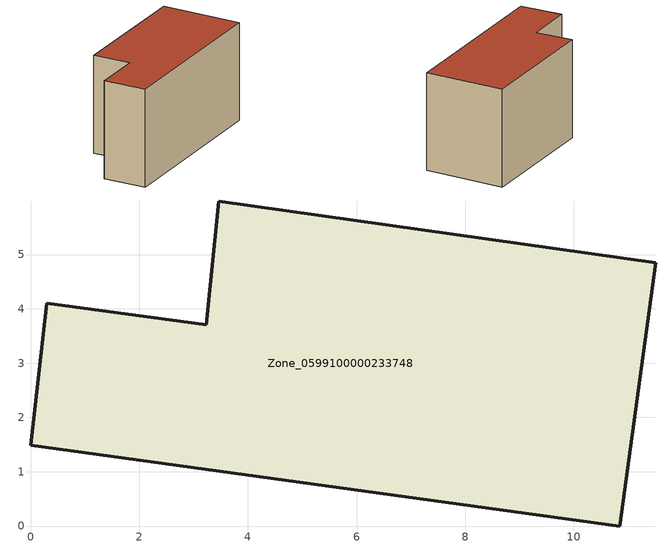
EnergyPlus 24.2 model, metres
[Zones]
Zone_0599100000233748
 floor ground (C_G): 10.84,0 0,1.49 0.29,4.11 3.23,3.71 3.47,5.99 11.51,4.85 z0
 wall outside (C_F): 0,1.49 10.84,0 11.51,4.85 3.47,5.99 3.23,3.71 0.29,4.11 0,1.49 z0:6.03
 roof outside (C_R): 0.29,4.11 0,1.49 10.84,0 11.51,4.85 3.47,5.99 3.23,3.71 z6.03
[BUILDING]
Pand.0599100000233748: North Axis=0; Terrain=City; Loads Convergence Tolerance Value=0.04; Temperature Convergence Tolerance Value=0.4; Solar Distribution=FullExterior; Maximum Number of Warmup Days=25; Minimum Number of Warmup Days=1
[Site:Location]
Rotterdam.The.Hague.AP_ZH_NLD Design_Conditions: Latitude=51.96; Longitude=4.45; Time Zone=1; Elevation=-4.5
[SITE:GROUNDTEMPERATURE:BUILDINGSURFACE]
18, 18, 18, 18, 18, 18, 18, 18, 18, 18, 18, 18
[MATERIAL] Thermal Absorptance=0.9; Solar Absorptance=0.7; Visible Absorptance=0.7
Name | Roughness | Thickness | Conductivity | Density | Specific Heat
G.TI.1946 | MediumSmooth | 0.15 | 1 | 540 | 1210
F.TI.1946 | Rough | 0.3 | 0.857143 | 1920 | 840
R.TI.1946 | MediumRough | 0.2 | 0.1 | 1500 | 1000
[CONSTRUCTION]
C_G: G.TI.1946
C_F: F.TI.1946
C_R: R.TI.1946
[ZONE]
Zone_0599100000233748: Type=1; Multiplier=1; Ceiling Height=Autocalculate; Volume=Autocalculate; Floor Area=autocalculate; Part of Total Floor Area=Yes
[ZONEINFILTRATION:DESIGNFLOWRATE]
Infil_Zone_0599100000233748: Zone or ZoneList or Space or SpaceList=Zone_0599100000233748; Schedule=AlwaysOn; Design Flow Rate Calculation Method=Flow/Area; Flow Rate per Floor Area=0.003; Constant Term Coefficient=1; Temperature Term Coefficient=0; Velocity Term Coefficient=0; Velocity Squared Term Coefficient=0
[HVACTEMPLATE:ZONE:IDEALLOADSAIRSYSTEM]
Zone_0599100000233748: Maximum Heating Supply Air Temperature=50; Minimum Cooling Supply Air Temperature=13; Maximum Heating Supply Air Humidity Ratio=0.0156; Minimum Cooling Supply Air Humidity Ratio=0.0077; Heating Limit=NoLimit; Cooling Limit=NoLimit; Dehumidification Control Type=ConstantSensibleHeatRatio; Cooling Sensible Heat Ratio=0.7; Dehumidification Setpoint=60; Humidification Control Type=None; Humidification Setpoint=30; Outdoor Air Method=None; Outdoor Air Flow Rate per Person=0.00944; Outdoor Air Flow Rate per Zone Floor Area=0; Outdoor Air Flow Rate per Zone=0; Demand Controlled Ventilation Type=None; Outdoor Air Economizer Type=NoEconomizer; Heat Recovery Type=None; Sensible Heat Recovery Effectiveness=0.7; Latent Heat Recovery Effectiveness=0.65
[ZONECONTROL:THERMOSTAT]
ThermostatControl_Zone_0599100000233748: Zone or ZoneList=Zone_0599100000233748; Control Type Schedule=DualSetpointControlType; Control 1=Thermostat_Zone_0599100000233748; Temperature Difference Between Cutout And Setpoint=0
[THERMOSTATSETPOINT:DUALSETPOINT]
Thermostat_Zone_0599100000233748: Heating Setpoint Temperature Schedule=HeatingSetpoint_Zone_0599100000233748; Cooling Setpoint Temperature Schedule=CoolingSetpoint_Zone_0599100000233748
[SCHEDULE:COMPACT]
HeatingSetpoint_Zone_0599100000233748: Through: 12/31, For: AllDays, Until: 24:00, 21
CoolingSetpoint_Zone_0599100000233748: Through: 12/31, For: AllDays, Until: 24:00, 24
DualSetpointControlType: Through: 12/31, For: AllDays, Until: 24:00, 4
AlwaysOn: Through: 12/31, For: AllDays, Until: 24:00, 1
